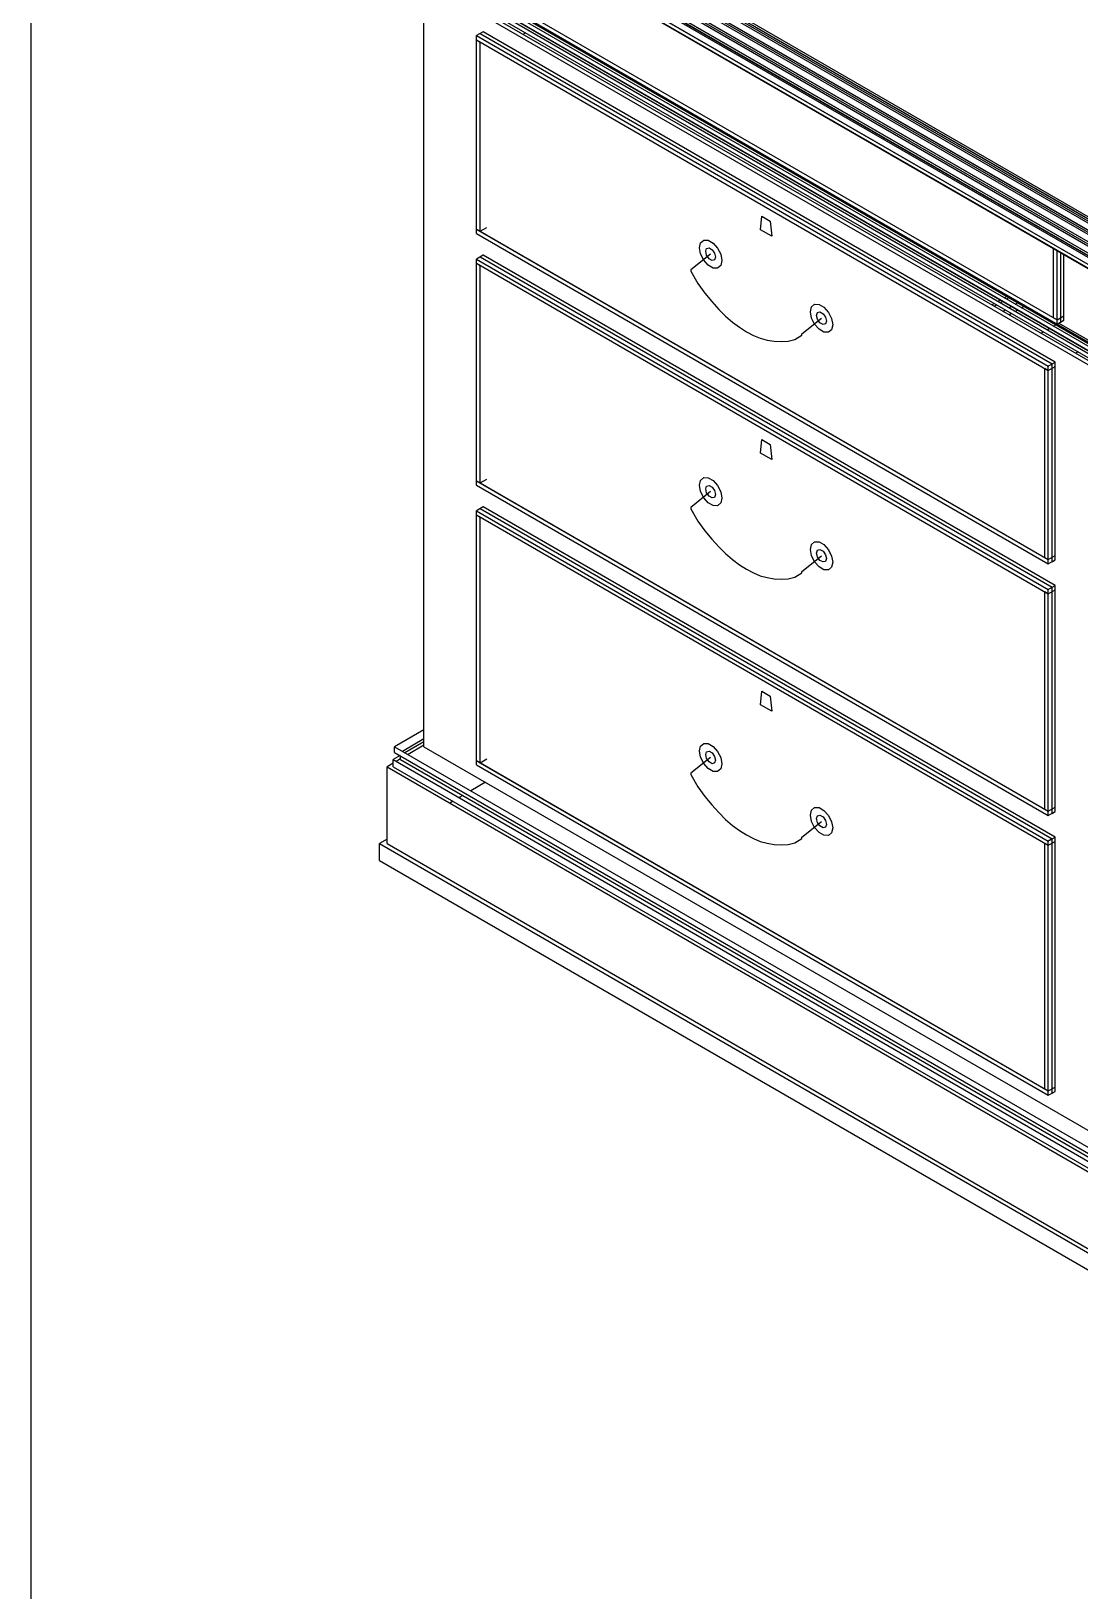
# Model space of a CAD drawing. Header units: inches. Extents: x 0.3 to 16.2, y 0.3 to 11.4.
# Drawn here: x 0.315 to 2.387, y 5.78 to 8.859 of the extents above; entities that cross this region are included whole.
import ezdxf

# ---------------------------------------------------------------- set-up
doc = ezdxf.new("R2010")
doc.units = ezdxf.units.IN
doc.header["$LTSCALE"] = 0.009843
doc.header["$MEASUREMENT"] = 0
doc.layers.add('GEOMETRY', color=7, linetype='Continuous')

msp = doc.modelspace()

# ---------------------------------------------------------------- linework, layer by layer
at = {"layer": 'GEOMETRY'}
for p, q in [((0.9449, 9.3224), (6.5122, 6.1079)), ((0.9449, 9.3224), (6.5122, 6.1079)), ((0.9449, 9.3083), (6.5122, 6.0941)), ((0.9516, 9.3264), (6.5122, 6.1161)), ((0.9516, 9.3264), (6.5122, 6.1161)), ((0.9516, 9.3224), (6.5122, 6.1118)), ((0.9516, 9.3039), (6.5122, 6.0937)), ((0.9516, 9.3039), (6.5122, 6.0937)), ((0.9516, 9.3039), (6.5122, 6.0937)), ((0.9524, 9.3307), (6.5122, 6.1209)), ((0.9524, 9.3307), (6.5122, 6.1209)), ((0.9524, 9.3264), (6.5122, 6.1165)), ((0.9449, 9.3), (6.5122, 6.0854)), ((0.9449, 9.3), (6.5122, 6.0854)), ((0.9449, 9.2858), (6.5122, 6.0717)), ((0.9449, 9.2772), (6.5122, 6.063)), ((0.9449, 9.2772), (6.5122, 6.063)), ((0.9516, 9.3), (6.5122, 6.0894)), ((0.9516, 9.2815), (6.5122, 6.0713)), ((0.9516, 9.2815), (6.5122, 6.0713)), ((0.9516, 9.2815), (6.5122, 6.0713)), ((0.9516, 9.2772), (6.5122, 6.0669)), ((0.9449, 9.2634), (6.5122, 6.0488)), ((0.9449, 9.2547), (6.5122, 6.0406)), ((0.9449, 9.2547), (6.5122, 6.0406)), ((0.9449, 9.2409), (6.5122, 6.0264)), ((0.9516, 9.2591), (6.5122, 6.0488)), ((0.9516, 9.2591), (6.5122, 6.0488)), ((0.9516, 9.2591), (6.5122, 6.0488)), ((0.9516, 9.2547), (6.5122, 6.0445)), ((0.9516, 9.2366), (6.5122, 6.0264)), ((0.9571, 9.2268), (6.5122, 6.0193)), ((0.9693, 9.2181), (6.5122, 6.0181)), ((1.0327, 9.2071), (6.5122, 6.0433)), ((1.0327, 9.2071), (6.5122, 6.0433)), ((1.0618, 9.1957), (6.5122, 6.0488)), ((1.0618, 9.1957), (6.5122, 6.0488)), ((1.074, 9.0047), (6.5122, 5.865)), ((1.074, 9.0047), (6.5122, 5.865)), ((1.074, 8.9961), (6.5122, 5.8563)), ((1.0839, 9.0075), (6.5122, 5.8732)), ((1.0839, 9.0075), (6.5122, 5.8732)), ((1.0839, 9.0047), (6.5122, 5.8705)), ((1.074, 8.9906), (6.5122, 5.8508)), ((1.074, 8.9906), (6.5122, 5.8508)), ((1.074, 8.9819), (6.5122, 5.8421)), ((1.074, 8.9764), (6.5122, 5.8366)), ((1.074, 8.9764), (6.5122, 5.8366)), ((1.074, 8.9681), (6.5122, 5.8283)), ((1.0839, 8.9906), (6.5122, 5.8563)), ((1.0839, 8.9764), (6.5122, 5.8421)), ((1.1776, 8.9618), (2.3417, 8.2898)), ((1.1776, 8.9618), (2.3417, 8.2898)), ((1.0909, 7.4465), (1.0909, 8.9583)), ((1.1776, 8.9531), (2.3417, 8.2811)), ((1.1846, 8.9575), (2.3417, 8.2898)), ((1.2079, 8.8583), (1.1945, 8.8508)), ((1.1945, 8.8508), (2.3244, 8.198)), ((1.1945, 8.8508), (2.3244, 8.198)), ((1.1945, 8.8421), (1.1945, 8.8508)), ((1.1945, 8.8421), (2.3244, 8.1898)), ((1.1945, 8.8421), (1.202, 8.8378)), ((1.1945, 8.8421), (1.202, 8.8378)), ((1.1945, 8.4685), (1.1945, 8.8421)), ((1.2079, 8.8583), (1.202, 8.8547)), ((1.202, 8.8547), (2.3319, 8.2024)), ((1.202, 8.8547), (2.3319, 8.2024)), ((2.3378, 8.2059), (1.2079, 8.8583)), ((2.3378, 8.2059), (1.2079, 8.8583)), ((1.287, 8.8535), (1.2917, 8.8563)), ((1.287, 8.8535), (1.2917, 8.8563)), ((1.202, 8.4646), (1.202, 8.8378)), ((1.202, 8.4728), (1.202, 8.8378)), ((1.202, 8.4646), (1.2154, 8.472)), ((1.7559, 8.4673), (1.7583, 8.4941)), ((1.7583, 8.4941), (1.7752, 8.4843)), ((1.7752, 8.4843), (1.778, 8.4547)), ((1.1945, 8.4685), (2.3244, 7.8161)), ((1.1945, 8.4685), (2.3244, 7.8161)), ((1.1945, 8.4685), (1.202, 8.4646)), ((1.1945, 8.4602), (1.1945, 8.4685)), ((1.1945, 8.4602), (2.3244, 7.8079)), ((1.202, 8.4646), (2.3244, 7.8161)), ((1.6354, 8.4319), (1.6374, 8.4417)), ((1.6374, 8.4417), (1.6437, 8.4469)), ((1.6437, 8.4469), (1.6524, 8.4465)), ((1.6524, 8.4465), (1.6622, 8.4409)), ((1.6622, 8.4409), (1.6709, 8.4311)), ((1.778, 8.4547), (1.7559, 8.4673)), ((1.2079, 8.4173), (1.1945, 8.4094)), ((1.1945, 8.4094), (2.3244, 7.7571)), ((1.1945, 8.4094), (2.3244, 7.7571)), ((1.1945, 8.4012), (1.1945, 8.4094)), ((1.2079, 8.4173), (1.202, 8.4138)), ((1.202, 8.4138), (2.3319, 7.7614)), ((1.202, 8.4138), (2.3319, 7.7614)), ((2.3378, 7.765), (1.2079, 8.4173)), ((2.3378, 7.765), (1.2079, 8.4173)), ((1.6571, 8.4193), (1.6181, 8.3882)), ((1.6374, 8.4197), (1.6354, 8.4319)), ((1.6437, 8.4071), (1.6374, 8.4197)), ((1.6524, 8.3972), (1.6437, 8.4071)), ((1.6476, 8.4248), (1.6492, 8.4303)), ((1.6492, 8.4169), (1.6476, 8.4248)), ((1.6492, 8.4303), (1.6543, 8.4315)), ((1.6543, 8.4102), (1.6492, 8.4169)), ((1.6543, 8.4315), (1.6602, 8.428)), ((1.6602, 8.4067), (1.6543, 8.4102)), ((1.6602, 8.428), (1.665, 8.4213)), ((1.665, 8.4079), (1.6602, 8.4067)), ((1.665, 8.4213), (1.6669, 8.4134)), ((1.6669, 8.4134), (1.665, 8.4079)), ((1.6709, 8.4311), (1.6772, 8.4189)), ((1.6772, 8.4189), (1.6791, 8.4067)), ((2.3343, 8.2937), (2.3343, 8.4315)), ((2.3417, 8.2898), (2.3417, 8.4276)), ((2.3488, 8.2854), (2.3488, 8.4217)), ((2.3551, 8.289), (2.3551, 8.4181)), ((2.3551, 8.2972), (2.3551, 8.4181)), ((1.1945, 8.4012), (2.3244, 7.7488)), ((1.1945, 8.4012), (1.202, 8.3969)), ((1.1945, 8.4012), (1.202, 8.3969)), ((1.1945, 7.9717), (1.1945, 8.4012)), ((1.202, 7.9677), (1.202, 8.3969)), ((1.202, 7.976), (1.202, 8.3969)), ((1.6181, 8.3882), (1.6181, 8.3854)), ((1.6181, 8.3854), (1.6319, 8.361)), ((1.6622, 8.3917), (1.6524, 8.3972)), ((1.6709, 8.3913), (1.6622, 8.3917)), ((1.6772, 8.3969), (1.6709, 8.3913)), ((1.6791, 8.4067), (1.6772, 8.3969)), ((1.6319, 8.361), (1.6457, 8.3421)), ((1.6457, 8.3421), (1.6594, 8.3256)), ((1.6594, 8.3256), (1.6732, 8.3102)), ((1.8543, 8.3051), (1.8567, 8.315)), ((1.8567, 8.315), (1.8626, 8.3205)), ((1.8626, 8.3205), (1.8717, 8.3201)), ((1.8717, 8.3201), (1.8811, 8.3146)), ((2.2126, 8.3189), (2.2173, 8.322)), ((2.2224, 8.3193), (2.2173, 8.3161)), ((2.2248, 8.326), (2.2295, 8.3291)), ((2.2343, 8.326), (2.2295, 8.3232)), ((2.237, 8.3331), (2.2417, 8.3358)), ((2.2465, 8.3331), (2.2417, 8.3303)), ((2.2465, 8.3134), (2.2516, 8.3161)), ((2.2465, 8.3134), (2.2516, 8.3161)), ((2.2587, 8.3205), (2.2638, 8.3232)), ((2.2587, 8.3205), (2.2638, 8.3232)), ((2.2709, 8.3134), (2.276, 8.3161)), ((2.2709, 8.3134), (2.276, 8.3161)), ((2.2709, 8.3134), (2.276, 8.3161)), ((1.6732, 8.3102), (1.6866, 8.2969)), ((1.6866, 8.2969), (1.7004, 8.285)), ((1.7004, 8.285), (1.7142, 8.2748)), ((1.8374, 8.2618), (1.8764, 8.2925)), ((1.8567, 8.2929), (1.8543, 8.3051)), ((1.8626, 8.2807), (1.8567, 8.2929)), ((1.8665, 8.2984), (1.8685, 8.3039)), ((1.8685, 8.2906), (1.8665, 8.2984)), ((1.8685, 8.3039), (1.8732, 8.3051)), ((1.8732, 8.2835), (1.8685, 8.2906)), ((1.8732, 8.3051), (1.8795, 8.3016)), ((1.8795, 8.3016), (1.8843, 8.2945)), ((1.8811, 8.3146), (1.8902, 8.3043)), ((1.8843, 8.2945), (1.8862, 8.287)), ((1.8862, 8.287), (1.8843, 8.2815)), ((1.8902, 8.3043), (1.8961, 8.2921)), ((1.8961, 8.2921), (1.8984, 8.2799)), ((2.2343, 8.3063), (2.2394, 8.3094)), ((2.2343, 8.3063), (2.2394, 8.3094)), ((2.2465, 8.2996), (2.2516, 8.3024)), ((2.2465, 8.2996), (2.2516, 8.3024)), ((2.2465, 8.2996), (2.2516, 8.3024)), ((2.2587, 8.3063), (2.2638, 8.3094)), ((2.2587, 8.3063), (2.2638, 8.3094)), ((2.2587, 8.3063), (2.2638, 8.3094)), ((2.3343, 8.2937), (2.3417, 8.2898)), ((2.3417, 8.2898), (2.3551, 8.2972)), ((2.3417, 8.2898), (2.3551, 8.2972)), ((2.3417, 8.2898), (2.3551, 8.2972)), ((2.3417, 8.2811), (2.3417, 8.2898)), ((2.3417, 8.2811), (2.3551, 8.289)), ((2.3488, 8.2854), (2.3551, 8.289)), ((2.3551, 8.289), (2.3551, 8.2972)), ((1.7142, 8.2748), (1.728, 8.2657)), ((1.728, 8.2657), (1.7417, 8.2587)), ((1.7417, 8.2587), (1.7551, 8.2531)), ((1.7551, 8.2531), (1.7689, 8.2496)), ((1.8236, 8.2504), (1.8374, 8.2591)), ((1.8374, 8.2591), (1.8374, 8.2618)), ((1.8717, 8.2709), (1.8626, 8.2807)), ((1.8811, 8.265), (1.8717, 8.2709)), ((1.8795, 8.2803), (1.8732, 8.2835)), ((1.8843, 8.2815), (1.8795, 8.2803)), ((1.8902, 8.265), (1.8811, 8.265)), ((1.8961, 8.2701), (1.8902, 8.265)), ((1.8984, 8.2799), (1.8961, 8.2701)), ((2.3098, 8.263), (2.315, 8.2657)), ((2.322, 8.2701), (2.3268, 8.2728)), ((2.3343, 8.2768), (2.339, 8.2799)), ((2.3417, 8.2811), (2.3453, 8.2831)), ((2.3453, 8.2831), (2.4488, 8.2236)), ((1.7689, 8.2496), (1.7827, 8.2472)), ((1.7827, 8.2472), (1.7965, 8.2465)), ((1.7965, 8.2465), (1.8102, 8.2472)), ((1.8102, 8.2472), (1.8236, 8.2504)), ((2.3831, 8.2264), (2.378, 8.2236)), ((2.3173, 8.1941), (2.3244, 8.1898)), ((2.3173, 8.1941), (2.3244, 8.1898)), ((2.3173, 7.8205), (2.3173, 8.1941)), ((2.3244, 8.198), (2.3378, 8.2059)), ((2.3244, 8.198), (2.3378, 8.2059)), ((2.3307, 8.2016), (2.3244, 8.198)), ((2.3244, 8.1898), (2.3244, 8.198)), ((2.3244, 8.1898), (2.3378, 8.1976)), ((2.3244, 8.1898), (2.3378, 8.1976)), ((2.3244, 8.1898), (2.3378, 8.1976)), ((2.3319, 8.2024), (2.3378, 8.2059)), ((2.3319, 8.2024), (2.3378, 8.2059)), ((2.3319, 7.8118), (2.3319, 8.2024)), ((2.3378, 7.8154), (2.3378, 8.2059)), ((2.3378, 8.1976), (2.3378, 8.2059)), ((2.3378, 7.824), (2.3378, 8.1976)), ((2.3244, 7.8161), (2.3244, 8.1898)), ((1.7559, 8.0264), (1.7583, 8.0531)), ((1.7583, 8.0531), (1.7752, 8.0433)), ((1.7752, 8.0433), (1.778, 8.0138)), ((1.778, 8.0138), (1.7559, 8.0264)), ((1.6374, 7.9724), (1.6437, 7.978)), ((1.6437, 7.978), (1.6524, 7.9776)), ((1.6524, 7.9776), (1.6622, 7.972)), ((1.1945, 7.9717), (2.3244, 7.3193)), ((1.1945, 7.9717), (2.3244, 7.3193)), ((1.1945, 7.9717), (1.202, 7.9677)), ((1.1945, 7.9634), (1.1945, 7.9717)), ((1.1945, 7.9634), (2.3244, 7.311)), ((1.202, 7.9677), (1.2154, 7.9752)), ((1.202, 7.9677), (2.3244, 7.3193)), ((1.6571, 7.9504), (1.6181, 7.9193)), ((1.6354, 7.963), (1.6374, 7.9724)), ((1.6374, 7.9508), (1.6354, 7.963)), ((1.6437, 7.9382), (1.6374, 7.9508)), ((1.6476, 7.9559), (1.6492, 7.9614)), ((1.6492, 7.948), (1.6476, 7.9559)), ((1.6492, 7.9614), (1.6543, 7.9626)), ((1.6543, 7.9413), (1.6492, 7.948)), ((1.6543, 7.9626), (1.6602, 7.9591)), ((1.6602, 7.9591), (1.665, 7.9524)), ((1.6622, 7.972), (1.6709, 7.9622)), ((1.665, 7.9524), (1.6669, 7.9445)), ((1.6709, 7.9622), (1.6772, 7.95)), ((1.6772, 7.95), (1.6791, 7.9374)), ((1.2079, 7.9205), (1.1945, 7.9126)), ((1.2079, 7.9205), (1.202, 7.9169)), ((1.202, 7.9169), (2.3319, 7.2646)), ((1.202, 7.9169), (2.3319, 7.2646)), ((2.3378, 7.2681), (1.2079, 7.9205)), ((2.3378, 7.2681), (1.2079, 7.9205)), ((1.6181, 7.9193), (1.6181, 7.9165)), ((1.6181, 7.9165), (1.6319, 7.8921)), ((1.6524, 7.9283), (1.6437, 7.9382)), ((1.6622, 7.9228), (1.6524, 7.9283)), ((1.6602, 7.9378), (1.6543, 7.9413)), ((1.665, 7.939), (1.6602, 7.9378)), ((1.6709, 7.9224), (1.6622, 7.9228)), ((1.6669, 7.9445), (1.665, 7.939)), ((1.6772, 7.928), (1.6709, 7.9224)), ((1.6791, 7.9374), (1.6772, 7.928)), ((1.1945, 7.9126), (2.3244, 7.2602)), ((1.1945, 7.9126), (2.3244, 7.2602)), ((1.1945, 7.9043), (1.1945, 7.9126)), ((1.1945, 7.9043), (2.3244, 7.252)), ((1.1945, 7.9043), (1.202, 7.9)), ((1.1945, 7.9043), (1.202, 7.9)), ((1.1945, 7.4193), (1.1945, 7.9043)), ((1.202, 7.415), (1.202, 7.9)), ((1.202, 7.4236), (1.202, 7.9)), ((1.6319, 7.8921), (1.6457, 7.8732)), ((1.6457, 7.8732), (1.6594, 7.8567)), ((1.6594, 7.8567), (1.6732, 7.8413)), ((1.6732, 7.8413), (1.6866, 7.828)), ((1.6866, 7.828), (1.7004, 7.8161)), ((1.8374, 7.7929), (1.8764, 7.8236)), ((1.8543, 7.8362), (1.8567, 7.8461)), ((1.8567, 7.824), (1.8543, 7.8362)), ((1.8567, 7.8461), (1.8626, 7.8512)), ((1.8626, 7.8118), (1.8567, 7.824)), ((1.8626, 7.8512), (1.8717, 7.8512)), ((1.8665, 7.8291), (1.8685, 7.835)), ((1.8685, 7.8217), (1.8665, 7.8291)), ((1.8685, 7.835), (1.8732, 7.8362)), ((1.8717, 7.8512), (1.8811, 7.8457)), ((1.8732, 7.8362), (1.8795, 7.8327)), ((1.8795, 7.8327), (1.8843, 7.8256)), ((1.8811, 7.8457), (1.8902, 7.8354)), ((1.8843, 7.8256), (1.8862, 7.8181)), ((1.8902, 7.8354), (1.8961, 7.8232)), ((1.8961, 7.8232), (1.8984, 7.811)), ((2.3244, 7.8161), (2.3378, 7.824)), ((2.3244, 7.8161), (2.3378, 7.824)), ((2.3244, 7.8161), (2.3378, 7.824)), ((2.3378, 7.8154), (2.3378, 7.824)), ((1.7004, 7.8161), (1.7142, 7.8055)), ((1.7142, 7.8055), (1.728, 7.7969)), ((1.728, 7.7969), (1.7417, 7.7898)), ((1.8374, 7.7898), (1.8374, 7.7929)), ((1.8717, 7.802), (1.8626, 7.8118)), ((1.8732, 7.8146), (1.8685, 7.8217)), ((1.8811, 7.7961), (1.8717, 7.802)), ((1.8795, 7.8114), (1.8732, 7.8146)), ((1.8843, 7.8126), (1.8795, 7.8114)), ((1.8902, 7.7961), (1.8811, 7.7961)), ((1.8862, 7.8181), (1.8843, 7.8126)), ((1.8961, 7.8012), (1.8902, 7.7961)), ((1.8984, 7.811), (1.8961, 7.8012)), ((2.3173, 7.8205), (2.3244, 7.8161)), ((2.3244, 7.8079), (2.3244, 7.8161)), ((2.3244, 7.8079), (2.3378, 7.8154)), ((2.3319, 7.8118), (2.3378, 7.8154)), ((1.7417, 7.7898), (1.7551, 7.7843)), ((1.7551, 7.7843), (1.7689, 7.7807)), ((1.7689, 7.7807), (1.7827, 7.7783)), ((1.7827, 7.7783), (1.7965, 7.7776)), ((1.7965, 7.7776), (1.8102, 7.7783)), ((1.8102, 7.7783), (1.8236, 7.7815)), ((1.8236, 7.7815), (1.8374, 7.7898)), ((2.3244, 7.7571), (2.3378, 7.765)), ((2.3244, 7.7571), (2.3378, 7.765)), ((2.3307, 7.7606), (2.3244, 7.7571)), ((2.3319, 7.7614), (2.3378, 7.765)), ((2.3319, 7.7614), (2.3378, 7.765)), ((2.3319, 7.315), (2.3319, 7.7614)), ((2.3378, 7.3185), (2.3378, 7.765)), ((2.3378, 7.7563), (2.3378, 7.765)), ((2.3173, 7.7528), (2.3244, 7.7488)), ((2.3173, 7.7528), (2.3244, 7.7488)), ((2.3173, 7.3236), (2.3173, 7.7528)), ((2.3244, 7.7488), (2.3244, 7.7571)), ((2.3244, 7.7488), (2.3378, 7.7563)), ((2.3244, 7.7488), (2.3378, 7.7563)), ((2.3244, 7.7488), (2.3378, 7.7563)), ((2.3244, 7.3193), (2.3244, 7.7488)), ((2.3378, 7.3272), (2.3378, 7.7563)), ((1.7559, 7.5295), (1.7583, 7.5563)), ((1.7583, 7.5563), (1.7752, 7.5465)), ((1.7752, 7.5465), (1.778, 7.5169)), ((1.778, 7.5169), (1.7559, 7.5295)), ((1.0909, 7.4803), (1.0327, 7.4465)), ((1.0909, 7.4622), (1.0484, 7.4374)), ((1.0909, 7.4563), (1.0531, 7.4346)), ((1.6374, 7.448), (1.6437, 7.4531)), ((1.6437, 7.4531), (1.6524, 7.4531)), ((1.6524, 7.4531), (1.6622, 7.4472)), ((1.0437, 7.4291), (1.0303, 7.4213)), ((1.0327, 7.4465), (2.4256, 6.6425)), ((1.0327, 7.4465), (2.4256, 6.6425)), ((1.0327, 7.4354), (1.0327, 7.4465)), ((1.0327, 7.4354), (2.4256, 6.6311)), ((1.0449, 7.4228), (1.0362, 7.4177)), ((1.0449, 7.4213), (1.0449, 7.4283)), ((1.0909, 7.4496), (1.0594, 7.4311)), ((1.0909, 7.4465), (2.4547, 6.6591)), ((1.202, 7.415), (1.2154, 7.4228)), ((1.6571, 7.4256), (1.6181, 7.3945)), ((1.6354, 7.4382), (1.6374, 7.448)), ((1.6374, 7.426), (1.6354, 7.4382)), ((1.6437, 7.4138), (1.6374, 7.426)), ((1.6476, 7.4311), (1.6492, 7.4366)), ((1.6492, 7.4236), (1.6476, 7.4311)), ((1.6492, 7.4366), (1.6543, 7.4378)), ((1.6543, 7.4165), (1.6492, 7.4236)), ((1.6543, 7.4378), (1.6602, 7.4346)), ((1.6602, 7.4346), (1.665, 7.4276)), ((1.6622, 7.4472), (1.6709, 7.4374)), ((1.665, 7.4276), (1.6669, 7.4201)), ((1.6709, 7.4374), (1.6772, 7.4252)), ((1.6772, 7.4252), (1.6791, 7.413)), ((1.0303, 7.4142), (1.0181, 7.4071)), ((1.0181, 7.4071), (2.4181, 6.5988)), ((1.0181, 7.4071), (2.4181, 6.5988)), ((1.0181, 7.2555), (1.0181, 7.4071)), ((1.0303, 7.4213), (2.4244, 6.6161)), ((1.0303, 7.4213), (2.4244, 6.6161)), ((1.0303, 7.4071), (1.0303, 7.4213)), ((1.0303, 7.4071), (2.4244, 6.6024)), ((1.0449, 7.4213), (2.4315, 6.6205)), ((1.1945, 7.4193), (2.3244, 6.7669)), ((1.1945, 7.4193), (2.3244, 6.7669)), ((1.1945, 7.4193), (1.202, 7.415)), ((1.1945, 7.4106), (1.1945, 7.4193)), ((1.1945, 7.4106), (2.3244, 6.7583)), ((1.202, 7.415), (2.3244, 6.7669)), ((1.6181, 7.3945), (1.6181, 7.3917)), ((1.6181, 7.3917), (1.6319, 7.3673)), ((1.6524, 7.4035), (1.6437, 7.4138)), ((1.6622, 7.398), (1.6524, 7.4035)), ((1.6602, 7.413), (1.6543, 7.4165)), ((1.665, 7.4146), (1.6602, 7.413)), ((1.6709, 7.398), (1.6622, 7.398)), ((1.6669, 7.4201), (1.665, 7.4146)), ((1.6772, 7.4031), (1.6709, 7.398)), ((1.6791, 7.413), (1.6772, 7.4031)), ((1.2126, 7.3764), (1.1835, 7.3594)), ((1.6319, 7.3673), (1.6457, 7.3484)), ((1.1484, 7.339), (1.1421, 7.3354)), ((1.1677, 7.3504), (1.1602, 7.3461)), ((1.6457, 7.3484), (1.6594, 7.3319)), ((1.6594, 7.3319), (1.6732, 7.3169)), ((1.6732, 7.3169), (1.6866, 7.3031)), ((1.6866, 7.3031), (1.7004, 7.2913)), ((1.8374, 7.2681), (1.8764, 7.2988)), ((1.8543, 7.3118), (1.8567, 7.3213)), ((1.8567, 7.2992), (1.8543, 7.3118)), ((1.8567, 7.3213), (1.8626, 7.3268)), ((1.8626, 7.287), (1.8567, 7.2992)), ((1.8626, 7.3268), (1.8717, 7.3264)), ((1.8665, 7.3047), (1.8685, 7.3102)), ((1.8685, 7.2969), (1.8665, 7.3047)), ((1.8685, 7.3102), (1.8732, 7.3114)), ((1.8717, 7.3264), (1.8811, 7.3209)), ((1.8732, 7.3114), (1.8795, 7.3079)), ((1.8795, 7.3079), (1.8843, 7.3012)), ((1.8811, 7.3209), (1.8902, 7.311)), ((1.8843, 7.3012), (1.8862, 7.2933)), ((1.8902, 7.311), (1.8961, 7.2984)), ((1.8961, 7.2984), (1.8984, 7.2862)), ((2.3173, 7.3236), (2.3244, 7.3193)), ((2.3244, 7.3193), (2.3378, 7.3272)), ((2.3244, 7.3193), (2.3378, 7.3272)), ((2.3244, 7.3193), (2.3378, 7.3272)), ((2.3244, 7.311), (2.3244, 7.3193)), ((2.3244, 7.311), (2.3378, 7.3185)), ((2.3319, 7.315), (2.3378, 7.3185)), ((2.3378, 7.3185), (2.3378, 7.3272)), ((1.7004, 7.2913), (1.7142, 7.2811)), ((1.7142, 7.2811), (1.728, 7.2724)), ((1.728, 7.2724), (1.7417, 7.2654)), ((1.8374, 7.2654), (1.8374, 7.2681)), ((1.8717, 7.2772), (1.8626, 7.287)), ((1.8732, 7.2902), (1.8685, 7.2969)), ((1.8811, 7.2717), (1.8717, 7.2772)), ((1.8795, 7.2866), (1.8732, 7.2902)), ((1.8843, 7.2878), (1.8795, 7.2866)), ((1.8902, 7.2713), (1.8811, 7.2717)), ((1.8862, 7.2933), (1.8843, 7.2878)), ((1.8961, 7.2768), (1.8902, 7.2713)), ((1.8984, 7.2862), (1.8961, 7.2768)), ((2.3244, 7.2602), (2.3378, 7.2681)), ((2.3244, 7.2602), (2.3378, 7.2681)), ((2.3319, 7.2646), (2.3378, 7.2681)), ((2.3319, 7.2646), (2.3378, 7.2681)), ((2.3378, 6.7661), (2.3378, 7.2681)), ((2.3378, 7.2594), (2.3378, 7.2681)), ((1.0181, 7.2638), (1.0031, 7.2555)), ((1.0031, 7.2555), (2.411, 6.4425)), ((1.0031, 7.2555), (2.411, 6.4425)), ((1.0031, 7.2217), (1.0031, 7.2555)), ((1.0181, 7.2555), (2.4181, 6.4469)), ((1.7417, 7.2654), (1.7551, 7.2598)), ((1.7551, 7.2598), (1.7689, 7.2559)), ((1.7689, 7.2559), (1.7827, 7.2535)), ((1.7827, 7.2535), (1.7965, 7.2528)), ((1.7965, 7.2528), (1.8102, 7.2535)), ((1.8102, 7.2535), (1.8236, 7.2567)), ((1.8236, 7.2567), (1.8374, 7.2654)), ((2.3173, 7.2559), (2.3244, 7.252)), ((2.3173, 7.2559), (2.3244, 7.252)), ((2.3173, 6.7709), (2.3173, 7.2559)), ((2.3307, 7.2638), (2.3244, 7.2602)), ((2.3244, 7.252), (2.3244, 7.2602)), ((2.3244, 7.252), (2.3378, 7.2594)), ((2.3244, 7.252), (2.3378, 7.2594)), ((2.3244, 7.252), (2.3378, 7.2594)), ((2.3244, 6.7669), (2.3244, 7.252)), ((2.3319, 6.7626), (2.3319, 7.2646)), ((2.3378, 6.7744), (2.3378, 7.2594)), ((1.0031, 7.2217), (2.411, 6.4091)), ((2.3173, 6.7709), (2.3244, 6.7669)), ((2.3244, 6.7669), (2.3378, 6.7744)), ((2.3244, 6.7669), (2.3378, 6.7744)), ((2.3244, 6.7669), (2.3378, 6.7744)), ((2.3244, 6.7583), (2.3244, 6.7669)), ((2.3244, 6.7583), (2.3378, 6.7661)), ((2.3319, 6.7626), (2.3378, 6.7661)), ((2.3378, 6.7661), (2.3378, 6.7744))]:
    msp.add_line(p, q, dxfattribs=at)
msp.add_lwpolyline([(0.315, 11.378), (16.2205, 11.378), (16.2205, 0.315), (0.315, 0.315), (0.315, 11.378)], dxfattribs=at)

doc.saveas('drawing.dxf')
